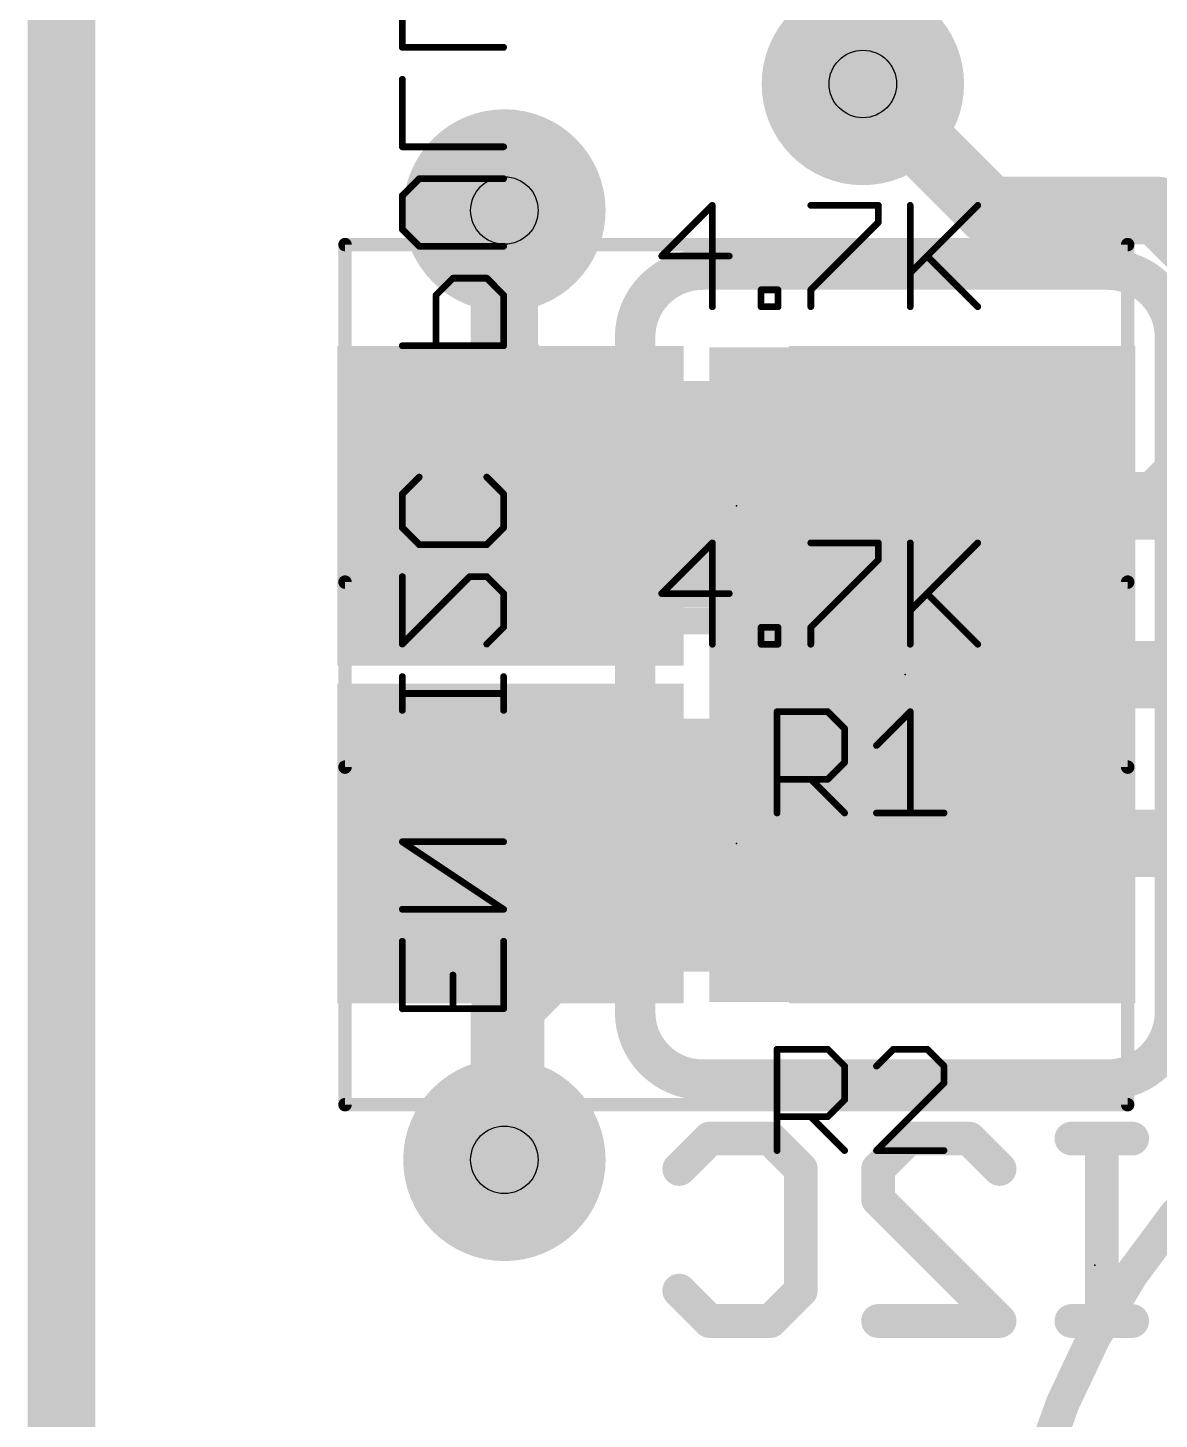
# Model space of a CAD drawing. Extents: x -47 to 60, y -34 to 22.
# Drawn here: x -0.13 to 4.13, y 3.55 to 8.78 of the extents above; entities that cross this region are included whole.
import ezdxf

# ---------------------------------------------------------------- set-up
doc = ezdxf.new("R2010")
doc.units = 0
for name, color, linetype in [('1', 12, 'CONTINUOUS'), ('16', 132, 'CONTINUOUS'), ('18', 110, 'CONTINUOUS'), ('20', 53, 'CONTINUOUS'), ('21', 253, 'CONTINUOUS'), ('22', 53, 'CONTINUOUS'), ('23', 53, 'CONTINUOUS'), ('24', 53, 'CONTINUOUS'), ('25', 253, 'CONTINUOUS'), ('27', 253, 'CONTINUOUS'), ('28', 253, 'CONTINUOUS'), ('29', 253, 'CONTINUOUS'), ('30', 253, 'CONTINUOUS'), ('31', 253, 'CONTINUOUS'), ('35', 253, 'CONTINUOUS'), ('39', 12, 'CONTINUOUS'), ('44', 253, 'CONTINUOUS'), ('47', 253, 'CONTINUOUS'), ('51', 253, 'CONTINUOUS')]:
    doc.layers.add(name, color=color, linetype=linetype)

# ---------------------------------------------------------------- blocks, each defined once
blk = doc.blocks.new('RECT')
blk.add_solid([(-0.5, -0.5), (0.5, -0.5), (-0.5, 0.5), (0.5, 0.5)])
blk = doc.blocks.new('ROUNDV')
at = {"const_width": 0.5}
blk.add_lwpolyline([(0, -0.25, 1), (0, 0.25, 1), (0, -0.25)], format="xyb", dxfattribs=at)

msp = doc.modelspace()

# ---------------------------------------------------------------- linework, layer by layer
at = {"layer": '1', "const_width": 0.254}
for points in [[(0, 20.32), (0, 0)], [(3.0163, 11.43), (3.0163, 8.5725)], [(1.6669, 8.0962), (1.6669, 7.0081)], [(4.2862, 7.1438), (4.1275, 6.985)], [(1.6669, 7.0081), (1.69, 6.985)], [(4.1275, 6.985), (3.39, 6.985)], [(1.69, 5.715), (1.69, 4.5475)], [(3.39, 5.715), (4.2862, 5.715)], [(1.69, 4.5475), (1.6669, 4.5244)]]:
    msp.add_lwpolyline(points, dxfattribs=at)
at = {"layer": '1', "const_width": 0.127}
for points in [[(2.9528, 8.5725, 1), (3.0798, 8.5725)], [(1.7304, 8.0962, 1), (1.6034, 8.0962)], [(1.7118, 7.053, 1), (1.622, 6.9632)], [(1.6034, 7.0081, 1), (1.7304, 7.0081)], [(1.6451, 6.9401, 1), (1.7349, 7.0299)], [(3.39, 7.0485, 1), (3.39, 6.9215)], [(4.0826, 7.0299, 1), (4.1724, 6.9401)], [(4.1275, 6.9215, 1), (4.1275, 7.0485)], [(1.7535, 5.715, 1), (1.6265, 5.715)], [(3.39, 5.7785, 1), (3.39, 5.6515)], [(1.7349, 4.5026, 1), (1.6451, 4.5924)], [(1.622, 4.5693, 1), (1.7118, 4.4795)], [(1.6265, 4.5475, 1), (1.7535, 4.5475)]]:
    msp.add_lwpolyline(points, format="xyb", dxfattribs=at)
at = {"layer": '16'}
for points, const_width in [([(0, 0), (0, 20.32)], 0.254), ([(3.0163, 8.5725), (3.4925, 8.0962)], 0.254), ([(1.6669, 7.5406), (1.6669, 8.0962)], 0.254), ([(3.4925, 8.0962), (4.1275, 8.0962)], 0.254), ([(4.1275, 8.0962), (4.445, 7.7788)], 0.254), ([(2.0447, 7.1628), (1.6669, 7.5406)], 0.254), ([(3.175, 6.604), (3.175, 7.366)], 0.2032), ([(3.175, 7.1628), (2.0447, 7.1628)], 0.254), ([(3.175, 6.35), (4.445, 6.35)], 0.254), ([(3.175, 5.334), (3.175, 6.096)], 0.2032), ([(2.1241, 5.5372), (1.6669, 5.08)], 0.254), ([(3.175, 5.5372), (2.1241, 5.5372)], 0.254), ([(1.6669, 4.5244), (1.6669, 5.08)], 0.254)]:
    msp.add_lwpolyline(points, dxfattribs=dict(at, const_width=const_width))
for points, const_width in [([(3.0612, 8.6174, 1), (2.9713, 8.5276)], 0.127), ([(1.7304, 8.0962, 1), (1.6034, 8.0962)], 0.127), ([(3.4925, 8.1597, 1), (3.4925, 8.0328)], 0.127), ([(4.1724, 8.1412, 1), (4.0826, 8.0513)], 0.127), ([(4.1275, 8.0328, 1), (4.1275, 8.1597)], 0.127), ([(3.4476, 8.0513, 1), (3.5374, 8.1412)], 0.127), ([(1.7118, 7.5855, 1), (1.622, 7.4957)], 0.127), ([(1.6034, 7.5406, 1), (1.7304, 7.5406)], 0.127), ([(3.2258, 7.366, 1), (3.1242, 7.366)], 0.1016), ([(2.0447, 7.2263, 1), (2.0447, 7.0993)], 0.127), ([(3.175, 7.0993, 1), (3.175, 7.2263)], 0.127), ([(1.9998, 7.1179, 1), (2.0896, 7.2077)], 0.127), ([(3.1242, 6.604, 1), (3.2258, 6.604)], 0.1016), ([(3.175, 6.4135, 1), (3.175, 6.2865)], 0.127), ([(3.2258, 6.096, 1), (3.1242, 6.096)], 0.1016), ([(2.1241, 5.6007, 1), (2.1241, 5.4737)], 0.127), ([(2.169, 5.4923, 1), (2.0792, 5.5821)], 0.127), ([(3.175, 5.4737, 1), (3.175, 5.6007)], 0.127), ([(3.1242, 5.334, 1), (3.2258, 5.334)], 0.1016), ([(1.7304, 5.08, 1), (1.6034, 5.08)], 0.127), ([(1.622, 5.1249, 1), (1.7118, 5.0351)], 0.127), ([(1.6034, 4.5244, 1), (1.7304, 4.5244)], 0.127)]:
    msp.add_lwpolyline(points, format="xyb", dxfattribs=dict(at, const_width=const_width))
at = {"layer": '20', "const_width": 0.2032}
msp.add_lwpolyline([(0, 20.32), (0, 0)], dxfattribs=at)
at = {"layer": '22'}
for points, const_width in [([(2.413, 7.874, 0.4142), (2.159, 7.62)], 0.1524), ([(2.413, 7.9121, 1), (2.413, 7.8359)], 0.0762), ([(2.413, 7.8359, 1), (2.413, 7.9121)], 0.0762), ([(4.191, 7.62, 0.4142), (3.937, 7.874)], 0.1524), ([(3.937, 7.9121, 1), (3.937, 7.8359)], 0.0762), ([(3.937, 7.8359, 1), (3.937, 7.9121)], 0.0762), ([(2.1971, 7.62, 1), (2.1209, 7.62)], 0.0762), ([(4.2291, 7.62, 1), (4.1529, 7.62)], 0.0762), ([(2.1209, 7.62, 1), (2.1971, 7.62)], 0.0762), ([(4.1529, 7.62, 1), (4.2291, 7.62)], 0.0762), ([(2.159, 5.08, 0.4142), (2.413, 4.826)], 0.1524), ([(2.1971, 5.08, 1), (2.1209, 5.08)], 0.0762), ([(3.937, 4.826, 0.4142), (4.191, 5.08)], 0.1524), ([(4.2291, 5.08, 1), (4.1529, 5.08)], 0.0762), ([(2.1209, 5.08, 1), (2.1971, 5.08)], 0.0762), ([(4.1529, 5.08, 1), (4.2291, 5.08)], 0.0762), ([(2.413, 4.8641, 1), (2.413, 4.7879)], 0.0762), ([(2.413, 4.7879, 1), (2.413, 4.8641)], 0.0762), ([(3.937, 4.8641, 1), (3.937, 4.7879)], 0.0762), ([(3.937, 4.7879, 1), (3.937, 4.8641)], 0.0762), ([(2.4395, 4.6361, 1), (2.4395, 4.5726)], 0.0635), ([(2.4619, 4.5819, 1), (2.417, 4.6268)], 0.0635), ([(2.6907, 4.6268, 1), (2.6458, 4.5819)], 0.0635), ([(2.6683, 4.5726, 1), (2.6683, 4.6361)], 0.0635), ([(3.1879, 4.6361, 1), (3.1879, 4.5726)], 0.0635), ([(3.2103, 4.5819, 1), (3.1654, 4.6268)], 0.0635), ([(3.4391, 4.6268, 1), (3.3942, 4.5819)], 0.0635), ([(3.4167, 4.5726, 1), (3.4167, 4.6361)], 0.0635), ([(3.8012, 4.6361, 1), (3.8012, 4.5726)], 0.0635), ([(3.9474, 4.6043, 1), (3.8839, 4.6043)], 0.0635), ([(4.03, 4.5726, 1), (4.03, 4.6361)], 0.0635), ([(2.3026, 4.5124, 1), (2.3475, 4.4675)], 0.0635), ([(2.8144, 4.4899, 1), (2.7509, 4.4899)], 0.0635), ([(2.7602, 4.4675, 1), (2.8051, 4.5124)], 0.0635), ([(3.1052, 4.4899, 1), (3.0417, 4.4899)], 0.0635), ([(3.051, 4.5124, 1), (3.0959, 4.4675)], 0.0635), ([(3.5086, 4.4675, 1), (3.5535, 4.5124)], 0.0635), ([(3.0959, 4.398, 1), (3.051, 4.3531)], 0.0635), ([(3.0417, 4.3755, 1), (3.1052, 4.3755)], 0.0635), ([(2.3475, 4.0548, 1), (2.3026, 4.0099)], 0.0635), ([(2.8051, 4.0099, 1), (2.7602, 4.0548)], 0.0635), ([(2.7509, 4.0323, 1), (2.8144, 4.0323)], 0.0635), ([(2.4395, 3.9497, 1), (2.4395, 3.8862)], 0.0635), ([(2.6683, 3.8862, 1), (2.6683, 3.9497)], 0.0635), ([(3.0735, 3.9497, 1), (3.0735, 3.8862)], 0.0635), ([(3.5311, 3.8862, 1), (3.5311, 3.9497)], 0.0635), ([(3.8012, 3.9497, 1), (3.8012, 3.8862)], 0.0635), ([(4.03, 3.8862, 1), (4.03, 3.9497)], 0.0635), ([(2.417, 3.8955, 1), (2.4619, 3.9404)], 0.0635), ([(2.6458, 3.9404, 1), (2.6907, 3.8955)], 0.0635), ([(3.5086, 3.8955, 1), (3.5535, 3.9404)], 0.0635), ([(3.8839, 3.918, 1), (3.9474, 3.918)], 0.0635)]:
    msp.add_lwpolyline(points, format="xyb", dxfattribs=dict(at, const_width=const_width))
for points, const_width in [([(2.413, 7.874), (3.937, 7.874)], 0.1524), ([(2.159, 7.62), (2.159, 5.08)], 0.1524), ([(4.191, 5.08), (4.191, 7.62)], 0.1524), ([(2.413, 4.826), (3.937, 4.826)], 0.1524), ([(2.3251, 4.4899), (2.4395, 4.6043)], 0.127), ([(2.4395, 4.6043), (2.6683, 4.6043)], 0.127), ([(2.6683, 4.6043), (2.7827, 4.4899)], 0.127), ([(3.0735, 4.4899), (3.1879, 4.6043)], 0.127), ([(3.1879, 4.6043), (3.4167, 4.6043)], 0.127), ([(3.4167, 4.6043), (3.5311, 4.4899)], 0.127), ([(4.03, 4.6043), (3.8012, 4.6043)], 0.127), ([(3.9156, 3.918), (3.9156, 4.6043)], 0.127), ([(2.7827, 4.4899), (2.7827, 4.0323)], 0.127), ([(3.0735, 4.3755), (3.0735, 4.4899)], 0.127), ([(3.5311, 3.918), (3.0735, 4.3755)], 0.127), ([(2.4395, 3.918), (2.3251, 4.0323)], 0.127), ([(2.7827, 4.0323), (2.6683, 3.918)], 0.127), ([(2.6683, 3.918), (2.4395, 3.918)], 0.127), ([(3.0735, 3.918), (3.5311, 3.918)], 0.127), ([(4.03, 3.918), (3.8012, 3.918)], 0.127)]:
    msp.add_lwpolyline(points, dxfattribs=dict(at, const_width=const_width))
at = {"layer": '23'}
for p in [(2.54, 6.985), (2.54, 5.715), (3.8894, 4.1275)]:
    msp.add_point(p, dxfattribs=at)
at = {"layer": '24'}
msp.add_point((3.175, 6.35), dxfattribs=at)
at = {"layer": '25', "const_width": 0.0127}
for points in [[(2.6996, 6.2106, 1), (2.6869, 6.2106)], [(2.6933, 6.217, 1), (2.6933, 6.2043)], [(2.8884, 6.2151, 1), (2.8795, 6.2061)], [(2.8839, 6.2043, 1), (2.8839, 6.217)], [(3.2009, 6.2106, 1), (3.1882, 6.2106)], [(3.1991, 6.2061, 1), (3.1901, 6.2151)], [(2.9539, 6.1471, 1), (2.9412, 6.1471)], [(2.943, 6.1426, 1), (2.952, 6.1516)], [(3.063, 6.088, 1), (3.072, 6.079)], [(2.9412, 6.02, 1), (2.9539, 6.02)], [(2.952, 6.0155, 1), (2.943, 6.0245)], [(2.6933, 5.9628, 1), (2.6933, 5.9501)], [(2.8249, 5.9609, 1), (2.8159, 5.9519)], [(2.8839, 5.9501, 1), (2.8839, 5.9628)], [(2.8795, 5.9609, 1), (2.8884, 5.9519)], [(2.6869, 5.8293, 1), (2.6996, 5.8293)], [(2.943, 5.8248, 1), (2.952, 5.8338)], [(3.0675, 5.8357, 1), (3.0675, 5.8229)], [(3.1882, 5.8293, 1), (3.2009, 5.8293)], [(3.3217, 5.8229, 1), (3.3217, 5.8357)], [(2.6996, 4.9406, 1), (2.6869, 4.9406)], [(2.6933, 4.947, 1), (2.6933, 4.9343)], [(2.8884, 4.9451, 1), (2.8795, 4.9361)], [(2.8839, 4.9343, 1), (2.8839, 4.947)], [(3.131, 4.947, 1), (3.131, 4.9343)], [(3.1355, 4.9361, 1), (3.1266, 4.9451)], [(3.2626, 4.9451, 1), (3.2537, 4.9361)], [(3.2582, 4.9343, 1), (3.2582, 4.947)], [(2.9539, 4.8771, 1), (2.9412, 4.8771)], [(2.943, 4.8726, 1), (2.952, 4.8816)], [(3.063, 4.8816, 1), (3.072, 4.8726)], [(3.3281, 4.8771, 1), (3.3154, 4.8771)], [(3.3172, 4.8726, 1), (3.3262, 4.8816)], [(3.3154, 4.8135, 1), (3.3281, 4.8135)], [(3.3262, 4.809, 1), (3.3172, 4.818)], [(2.9412, 4.75, 1), (2.9539, 4.75)], [(2.952, 4.7455, 1), (2.943, 4.7545)], [(2.6933, 4.6928, 1), (2.6933, 4.6801)], [(2.8249, 4.6909, 1), (2.8159, 4.6819)], [(2.8795, 4.6909, 1), (2.8884, 4.6819)], [(2.8839, 4.6801, 1), (2.8839, 4.6928)], [(2.6869, 4.5593, 1), (2.6996, 4.5593)], [(2.943, 4.5548, 1), (2.952, 4.5638)], [(3.0675, 4.5657, 1), (3.0675, 4.553)], [(3.063, 4.5638, 1), (3.072, 4.5548)], [(3.3217, 4.553, 1), (3.3217, 4.5657)]]:
    msp.add_lwpolyline(points, format="xyb", dxfattribs=at)
at = {"layer": '25', "const_width": 0.0254}
for points in [[(2.6933, 5.8293), (2.6933, 6.2106)], [(2.6933, 6.2106), (2.8839, 6.2106)], [(2.8839, 6.2106), (2.9475, 6.1471)], [(3.0675, 6.0835), (3.1946, 6.2106)], [(3.1946, 6.2106), (3.1946, 5.8293)], [(2.9475, 6.1471), (2.9475, 6.02)], [(2.9475, 6.02), (2.8839, 5.9564)], [(2.8839, 5.9564), (2.6933, 5.9564)], [(2.8204, 5.9564), (2.9475, 5.8293)], [(3.0675, 5.8293), (3.3217, 5.8293)], [(2.6933, 4.5593), (2.6933, 4.9406)], [(2.6933, 4.9406), (2.8839, 4.9406)], [(2.8839, 4.9406), (2.9475, 4.8771)], [(3.131, 4.9406), (3.0675, 4.8771)], [(3.2582, 4.9406), (3.131, 4.9406)], [(3.3217, 4.8771), (3.2582, 4.9406)], [(2.9475, 4.8771), (2.9475, 4.75)], [(3.3217, 4.8135), (3.3217, 4.8771)], [(3.0675, 4.5593), (3.3217, 4.8135)], [(2.9475, 4.75), (2.8839, 4.6864)], [(2.8839, 4.6864), (2.6933, 4.6864)], [(2.8204, 4.6864), (2.9475, 4.5593)], [(3.3217, 4.5593), (3.0675, 4.5593)]]:
    msp.add_lwpolyline(points, dxfattribs=at)
at = {"layer": '27', "const_width": 0.0254}
for points in [[(2.4496, 8.1156), (2.259, 7.925)], [(2.4496, 7.7343), (2.4496, 8.1156)], [(2.8203, 8.1156), (3.0745, 8.1156)], [(3.0745, 8.1156), (3.0745, 8.0521)], [(3.1945, 8.1156), (3.1945, 7.7343)], [(3.1945, 7.8614), (3.4487, 8.1156)], [(3.0745, 8.0521), (2.8203, 7.7979)], [(2.259, 7.925), (2.5132, 7.925)], [(3.258, 7.925), (3.4487, 7.7343)], [(2.6332, 7.7343), (2.6332, 7.7979)], [(2.6332, 7.7979), (2.6967, 7.7979)], [(2.6967, 7.7979), (2.6967, 7.7343)], [(2.8203, 7.7979), (2.8203, 7.7343)], [(2.6967, 7.7343), (2.6332, 7.7343)], [(2.4496, 6.8456), (2.259, 6.655)], [(2.4496, 6.4643), (2.4496, 6.8456)], [(2.8203, 6.8456), (3.0745, 6.8456)], [(3.0745, 6.8456), (3.0745, 6.7821)], [(3.1945, 6.8456), (3.1945, 6.4643)], [(3.1945, 6.5914), (3.4487, 6.8456)], [(3.0745, 6.7821), (2.8203, 6.5279)], [(2.259, 6.655), (2.5132, 6.655)], [(3.258, 6.655), (3.4487, 6.4643)], [(2.6332, 6.4643), (2.6332, 6.5279)], [(2.6332, 6.5279), (2.6967, 6.5279)], [(2.6967, 6.5279), (2.6967, 6.4643)], [(2.8203, 6.5279), (2.8203, 6.4643)], [(2.6967, 6.4643), (2.6332, 6.4643)]]:
    msp.add_lwpolyline(points, dxfattribs=at)
at = {"layer": '27', "const_width": 0.0127}
for points in [[(2.456, 8.1156, 1), (2.4433, 8.1156)], [(2.4541, 8.1111, 1), (2.4451, 8.1201)], [(2.8203, 8.122, 1), (2.8203, 8.1093)], [(3.0808, 8.1156, 1), (3.0682, 8.1156)], [(3.0745, 8.1093, 1), (3.0745, 8.122)], [(3.2008, 8.1156, 1), (3.1881, 8.1156)], [(3.4532, 8.1111, 1), (3.4442, 8.1201)], [(3.079, 8.0476, 1), (3.07, 8.0566)], [(3.0682, 8.0521, 1), (3.0808, 8.0521)], [(2.259, 7.9313, 1), (2.259, 7.9186)], [(2.2545, 7.9295, 1), (2.2635, 7.9205)], [(2.5132, 7.9186, 1), (2.5132, 7.9313)], [(3.2625, 7.9295, 1), (3.2536, 7.9205)], [(3.19, 7.8659, 1), (3.199, 7.8569)], [(2.6395, 7.7979, 1), (2.6268, 7.7979)], [(2.6332, 7.8042, 1), (2.6332, 7.7915)], [(2.7031, 7.7979, 1), (2.6904, 7.7979)], [(2.6967, 7.7915, 1), (2.6967, 7.8042)], [(2.8266, 7.7979, 1), (2.8139, 7.7979)], [(2.8158, 7.8023, 1), (2.8248, 7.7934)], [(2.4433, 7.7343, 1), (2.456, 7.7343)], [(2.6332, 7.7407, 1), (2.6332, 7.7279)], [(2.6268, 7.7343, 1), (2.6395, 7.7343)], [(2.6904, 7.7343, 1), (2.7031, 7.7343)], [(2.6967, 7.7279, 1), (2.6967, 7.7407)], [(2.8139, 7.7343, 1), (2.8266, 7.7343)], [(3.1881, 7.7343, 1), (3.2008, 7.7343)], [(3.4442, 7.7298, 1), (3.4532, 7.7388)], [(2.456, 6.8456, 1), (2.4433, 6.8456)], [(2.4541, 6.8411, 1), (2.4451, 6.8501)], [(2.8203, 6.852, 1), (2.8203, 6.8393)], [(3.0808, 6.8456, 1), (3.0682, 6.8456)], [(3.0745, 6.8393, 1), (3.0745, 6.852)], [(3.2008, 6.8456, 1), (3.1881, 6.8456)], [(3.4532, 6.8411, 1), (3.4442, 6.8501)], [(3.0682, 6.7821, 1), (3.0808, 6.7821)], [(3.079, 6.7776, 1), (3.07, 6.7866)], [(2.259, 6.6613, 1), (2.259, 6.6486)], [(2.2545, 6.6595, 1), (2.2635, 6.6505)], [(2.5132, 6.6486, 1), (2.5132, 6.6613)], [(3.2625, 6.6595, 1), (3.2536, 6.6505)], [(3.19, 6.5959, 1), (3.199, 6.5869)], [(2.6395, 6.5279, 1), (2.6268, 6.5279)], [(2.6332, 6.5342, 1), (2.6332, 6.5215)], [(2.7031, 6.5279, 1), (2.6904, 6.5279)], [(2.6967, 6.5215, 1), (2.6967, 6.5342)], [(2.8266, 6.5279, 1), (2.8139, 6.5279)], [(2.8158, 6.5323, 1), (2.8248, 6.5234)], [(2.4433, 6.4643, 1), (2.456, 6.4643)], [(2.6268, 6.4643, 1), (2.6395, 6.4643)], [(2.6332, 6.4707, 1), (2.6332, 6.458)], [(2.6904, 6.4643, 1), (2.7031, 6.4643)], [(2.6967, 6.458, 1), (2.6967, 6.4707)], [(2.8139, 6.4643, 1), (2.8266, 6.4643)], [(3.1881, 6.4643, 1), (3.2008, 6.4643)], [(3.4442, 6.4598, 1), (3.4532, 6.4688)]]:
    msp.add_lwpolyline(points, format="xyb", dxfattribs=at)
at = {"layer": '28', "const_width": 0.0254}
for points in [[(1.2827, 8.71), (1.2827, 8.9642)], [(1.664, 8.71), (1.2827, 8.71)], [(1.2827, 8.3358), (1.2827, 8.59)], [(1.664, 8.3358), (1.2827, 8.3358)], [(1.2827, 8.1523), (1.3463, 8.2158)], [(1.3463, 8.2158), (1.664, 8.2158)], [(1.2827, 8.0252), (1.2827, 8.1523)], [(1.3463, 7.9616), (1.2827, 8.0252)], [(1.664, 7.9616), (1.3463, 7.9616)], [(1.4734, 7.8416), (1.4098, 7.7781)], [(1.6005, 7.8416), (1.4734, 7.8416)], [(1.664, 7.7781), (1.6005, 7.8416)], [(1.4098, 7.7781), (1.4098, 7.5874)], [(1.664, 7.5874), (1.664, 7.7781)], [(1.2827, 7.5874), (1.664, 7.5874)], [(1.2827, 7.0297), (1.3463, 7.0932)], [(1.6005, 7.0932), (1.664, 7.0297)], [(1.2827, 6.9026), (1.2827, 7.0297)], [(1.664, 7.0297), (1.664, 6.9026)], [(1.3463, 6.839), (1.2827, 6.9026)], [(1.664, 6.9026), (1.6005, 6.839)], [(1.6005, 6.839), (1.3463, 6.839)], [(1.2827, 6.719), (1.2827, 6.4648)], [(1.2827, 6.4648), (1.5369, 6.719)], [(1.5369, 6.719), (1.6005, 6.719)], [(1.6005, 6.719), (1.664, 6.6555)], [(1.664, 6.6555), (1.664, 6.5283)], [(1.664, 6.5283), (1.6005, 6.4648)], [(1.2827, 6.2153), (1.2827, 6.3424)], [(1.664, 6.2153), (1.664, 6.3424)], [(1.2827, 6.2789), (1.664, 6.2789)], [(1.664, 5.4669), (1.2827, 5.7211)], [(1.2827, 5.7211), (1.664, 5.7211)], [(1.2827, 5.4669), (1.664, 5.4669)], [(1.2827, 5.0927), (1.2827, 5.3469)], [(1.664, 5.3469), (1.664, 5.0927)], [(1.4734, 5.0927), (1.4734, 5.2198)], [(1.664, 5.0927), (1.2827, 5.0927)]]:
    msp.add_lwpolyline(points, dxfattribs=at)
at = {"layer": '28', "const_width": 0.0127}
for points in [[(1.2763, 8.71, 1), (1.2891, 8.71)], [(1.2827, 8.7164, 1), (1.2827, 8.7037)], [(1.664, 8.7037, 1), (1.664, 8.7164)], [(1.2891, 8.59, 1), (1.2763, 8.59)], [(1.2763, 8.3358, 1), (1.2891, 8.3358)], [(1.2827, 8.3422, 1), (1.2827, 8.3295)], [(1.664, 8.3295, 1), (1.664, 8.3422)], [(1.3463, 8.2222, 1), (1.3463, 8.2095)], [(1.3507, 8.2113, 1), (1.3418, 8.2203)], [(1.664, 8.2095, 1), (1.664, 8.2222)], [(1.2891, 8.1523, 1), (1.2763, 8.1523)], [(1.2782, 8.1568, 1), (1.2872, 8.1478)], [(1.2763, 8.0252, 1), (1.2891, 8.0252)], [(1.2872, 8.0297, 1), (1.2782, 8.0207)], [(1.3463, 7.968, 1), (1.3463, 7.9553)], [(1.3418, 7.9571, 1), (1.3507, 7.9661)], [(1.664, 7.9553, 1), (1.664, 7.968)], [(1.4734, 7.848, 1), (1.4734, 7.8353)], [(1.4779, 7.8371, 1), (1.4689, 7.8461)], [(1.605, 7.8461, 1), (1.596, 7.8371)], [(1.6005, 7.8353, 1), (1.6005, 7.848)], [(1.4053, 7.7826, 1), (1.4143, 7.7736)], [(1.4162, 7.7781, 1), (1.4035, 7.7781)], [(1.6704, 7.7781, 1), (1.6577, 7.7781)], [(1.6595, 7.7736, 1), (1.6685, 7.7826)], [(1.2827, 7.5938, 1), (1.2827, 7.5811)], [(1.4035, 7.5874, 1), (1.4162, 7.5874)], [(1.6577, 7.5874, 1), (1.6704, 7.5874)], [(1.664, 7.5811, 1), (1.664, 7.5938)], [(1.3507, 7.0887, 1), (1.3418, 7.0977)], [(1.605, 7.0977, 1), (1.596, 7.0887)], [(1.2891, 7.0297, 1), (1.2763, 7.0297)], [(1.2782, 7.0341, 1), (1.2872, 7.0252)], [(1.6704, 7.0297, 1), (1.6577, 7.0297)], [(1.6595, 7.0252, 1), (1.6685, 7.0341)], [(1.2872, 6.907, 1), (1.2782, 6.8981)], [(1.6685, 6.8981, 1), (1.6595, 6.907)], [(1.2763, 6.9026, 1), (1.2891, 6.9026)], [(1.6577, 6.9026, 1), (1.6704, 6.9026)], [(1.3463, 6.8453, 1), (1.3463, 6.8326)], [(1.3418, 6.8345, 1), (1.3507, 6.8435)], [(1.596, 6.8435, 1), (1.605, 6.8345)], [(1.6005, 6.8326, 1), (1.6005, 6.8453)], [(1.2891, 6.719, 1), (1.2763, 6.719)], [(1.5369, 6.7254, 1), (1.5369, 6.7127)], [(1.5414, 6.7145, 1), (1.5324, 6.7235)], [(1.605, 6.7235, 1), (1.596, 6.7145)], [(1.6005, 6.7127, 1), (1.6005, 6.7254)], [(1.6704, 6.6555, 1), (1.6577, 6.6555)], [(1.6595, 6.651, 1), (1.6685, 6.6599)], [(1.6577, 6.5283, 1), (1.6704, 6.5283)], [(1.6685, 6.5239, 1), (1.6595, 6.5328)], [(1.2763, 6.4648, 1), (1.2891, 6.4648)], [(1.2782, 6.4693, 1), (1.2872, 6.4603)], [(1.596, 6.4693, 1), (1.605, 6.4603)], [(1.2891, 6.3424, 1), (1.2763, 6.3424)], [(1.6704, 6.3424, 1), (1.6577, 6.3424)], [(1.2827, 6.2852, 1), (1.2827, 6.2725)], [(1.664, 6.2725, 1), (1.664, 6.2852)], [(1.2763, 6.2153, 1), (1.2891, 6.2153)], [(1.6577, 6.2153, 1), (1.6704, 6.2153)], [(1.2862, 5.7264, 1), (1.2792, 5.7158)], [(1.2827, 5.7275, 1), (1.2827, 5.7148)], [(1.664, 5.7148, 1), (1.664, 5.7275)], [(1.2827, 5.4733, 1), (1.2827, 5.4606)], [(1.6605, 5.4616, 1), (1.6675, 5.4722)], [(1.664, 5.4606, 1), (1.664, 5.4733)], [(1.2891, 5.3469, 1), (1.2763, 5.3469)], [(1.6704, 5.3469, 1), (1.6577, 5.3469)], [(1.4797, 5.2198, 1), (1.467, 5.2198)], [(1.2763, 5.0927, 1), (1.2891, 5.0927)], [(1.2827, 5.0991, 1), (1.2827, 5.0864)], [(1.467, 5.0927, 1), (1.4797, 5.0927)], [(1.6577, 5.0927, 1), (1.6704, 5.0927)], [(1.664, 5.0864, 1), (1.664, 5.0991)]]:
    msp.add_lwpolyline(points, format="xyb", dxfattribs=at)
at = {"layer": '39', "const_width": 0.0508}
for points in [[(1.067, 6.002), (1.067, 7.968)], [(1.067, 7.968), (4.013, 7.968)], [(4.013, 7.968), (4.013, 6.002)], [(1.067, 4.732), (1.067, 6.698)], [(1.067, 6.698), (4.013, 6.698)], [(4.013, 6.698), (4.013, 4.732)], [(4.013, 6.002), (1.067, 6.002)], [(4.013, 4.732), (1.067, 4.732)]]:
    msp.add_lwpolyline(points, dxfattribs=at)
at = {"layer": '39'}
for points, const_width in [([(1.0797, 7.968, 1), (1.0543, 7.968)], 0.0254), ([(1.067, 7.9807, 1), (1.067, 7.9553)], 0.0254), ([(4.0257, 7.968, 1), (4.0003, 7.968)], 0.0254), ([(4.013, 7.9553, 1), (4.013, 7.9807)], 0.0254), ([(1.0797, 6.698, 1), (1.0543, 6.698)], 0.0254), ([(1.067, 6.7107, 1), (1.067, 6.6853)], 0.0254), ([(4.0257, 6.698, 1), (4.0003, 6.698)], 0.0254), ([(4.013, 6.6853, 1), (4.013, 6.7107)], 0.0254), ([(1.067, 6.0147, 1), (1.067, 5.9893)], 0.0254), ([(4.013, 5.9893, 1), (4.013, 6.0147)], 0.0254), ([(1.0543, 6.002, 1), (1.0797, 6.002)], 0.0254), ([(4.0003, 6.002, 1), (4.0257, 6.002)], 0.0254), ([(6.35, -0.254, 1), (6.35, 5.334, 1), (6.35, -0.254)], 0.127), ([(1.067, 4.7447, 1), (1.067, 4.7193)], 0.0254), ([(1.0543, 4.732, 1), (1.0797, 4.732)], 0.0254), ([(4.0003, 4.732, 1), (4.0257, 4.732)], 0.0254), ([(4.013, 4.7193, 1), (4.013, 4.7447)], 0.0254)]:
    msp.add_lwpolyline(points, format="xyb", dxfattribs=dict(at, const_width=const_width))
at = {"layer": '44'}
for centre in [(3.0163, 8.5725), (1.6669, 8.0962), (1.6669, 4.5244)]:
    msp.add_circle(centre, 0.127, dxfattribs=at)
at = {"layer": '47', "const_width": 0.13}
msp.add_lwpolyline([(0, 3.81), (0, -5.76)], dxfattribs=at)
at = {"layer": '47', "const_width": 0.065}
msp.add_lwpolyline([(0.0325, 3.81, 1), (-0.0325, 3.81)], format="xyb", dxfattribs=at)
at = {"layer": '51', "const_width": 0.1016}
for points in [[(2.896, 7.404), (2.184, 7.404)], [(2.896, 6.553), (2.184, 6.553)], [(2.896, 6.134), (2.184, 6.134)], [(2.896, 5.283), (2.184, 5.283)]]:
    msp.add_lwpolyline(points, dxfattribs=at)
at = {"layer": '51', "const_width": 0.0508}
for points in [[(2.184, 7.4294, 1), (2.184, 7.3786)], [(2.896, 7.3786, 1), (2.896, 7.4294)], [(2.184, 6.5784, 1), (2.184, 6.5276)], [(2.896, 6.5276, 1), (2.896, 6.5784)], [(2.184, 6.1594, 1), (2.184, 6.1086)], [(2.896, 6.1086, 1), (2.896, 6.1594)], [(2.184, 5.3084, 1), (2.184, 5.2576)], [(2.896, 5.2576, 1), (2.896, 5.3084)]]:
    msp.add_lwpolyline(points, format="xyb", dxfattribs=at)

# ---------------------------------------------------------------- block references
at = {"layer": '1', "xscale": 1.1, "rotation": 180}
for p in [(1.69, 6.985), (3.39, 6.985), (1.69, 5.715), (3.39, 5.715)]:
    msp.add_blockref('RECT', p, dxfattribs=at)
at = {"layer": '16', "xscale": 0.635, "yscale": 1.27, "rotation": 90}
for p in [(3.175, 7.1628), (3.175, 6.35), (3.175, 5.5372)]:
    msp.add_blockref('RECT', p, dxfattribs=at)
at = {"layer": '18', "xscale": 0.762, "yscale": 0.762}
for p in [(3.0163, 8.5725), (3.0163, 8.5725), (1.6669, 8.0962), (1.6669, 8.0962), (1.6669, 4.5244), (1.6669, 4.5244)]:
    msp.add_blockref('ROUNDV', p, dxfattribs=at)
at = {"layer": '21', "xscale": 0.4572, "yscale": 0.762, "rotation": 180}
for p in [(2.54, 6.985), (2.54, 5.715)]:
    msp.add_blockref('RECT', p, dxfattribs=at)
at = {"layer": '29', "xscale": 1.3032, "yscale": 1.2032, "rotation": 180}
for p in [(1.69, 6.985), (3.39, 6.985), (1.69, 5.715), (3.39, 5.715)]:
    msp.add_blockref('RECT', p, dxfattribs=at)
at = {"layer": '30', "xscale": 0.8382, "yscale": 1.4732, "rotation": 90}
for p in [(3.175, 7.1628), (3.175, 6.35), (3.175, 5.5372)]:
    msp.add_blockref('RECT', p, dxfattribs=at)
at = {"layer": '31', "xscale": 1.1, "rotation": 180}
for p in [(1.69, 6.985), (3.39, 6.985), (1.69, 5.715), (3.39, 5.715)]:
    msp.add_blockref('RECT', p, dxfattribs=at)
at = {"layer": '35', "xscale": 0.3998, "yscale": 0.6, "rotation": 180}
for p in [(2.54, 6.985), (2.54, 5.715)]:
    msp.add_blockref('RECT', p, dxfattribs=at)
at = {"layer": '51', "xscale": 0.5001, "yscale": 0.95, "rotation": 180}
for p in [(1.9598, 6.9799), (3.1282, 6.9799), (1.9598, 5.7099), (3.1282, 5.7099)]:
    msp.add_blockref('RECT', p, dxfattribs=at)

doc.saveas('drawing.dxf')
